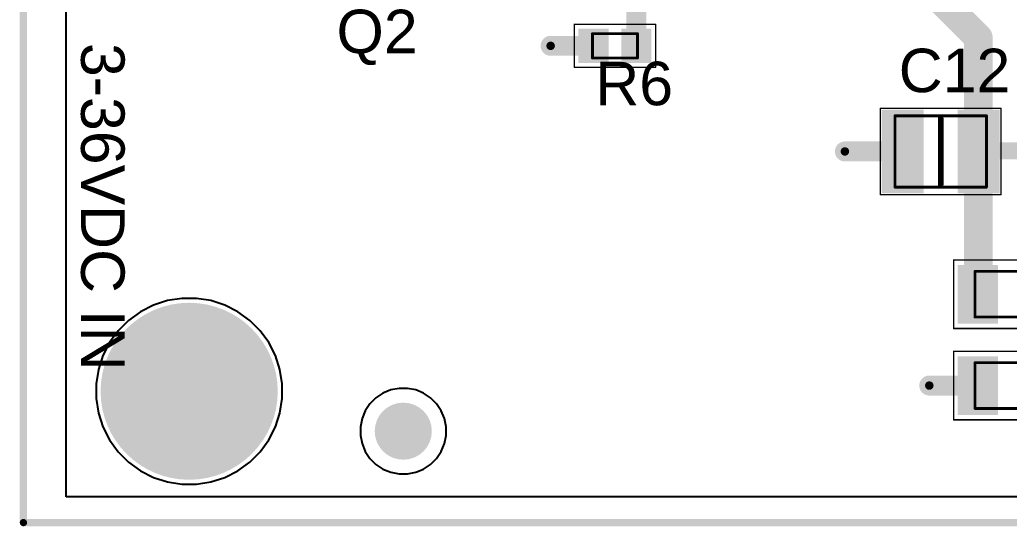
# Model space of a CAD drawing. Header units: inches. Extents: x -6 to 108, y -5 to 42.
# Drawn here: x -5.93 to 28.7, y -4.73 to 13.01 of the extents above; entities that cross this region are included whole.
import ezdxf

# ---------------------------------------------------------------- set-up
doc = ezdxf.new("R2010")
doc.units = ezdxf.units.IN
for name, color, linetype in [('Bottom Assembly', 76, 'Continuous'), ('Bottom Layer', 5, 'Continuous'), ('Bottom Solder', 6, 'Continuous'), ('Keep-Out Layer', 6, 'Continuous'), ('Mechanical 7', 56, 'Continuous'), ('Multi-Layer', 9, 'Continuous'), ('Pad Holes', 156, 'Continuous'), ('Top Layer', 1, 'Continuous'), ('Top Overlay', 2, 'Continuous'), ('Top Paste', 8, 'Continuous'), ('Top Solder', 216, 'Continuous'), ('Via Holes', 16, 'Continuous')]:
    doc.layers.add(name, color=color, linetype=linetype)
doc.styles.add('Arial', font='', dxfattribs={"height": 0.2})
doc.styles.get('Arial').set_extended_font_data('Arial')

# ---------------------------------------------------------------- blocks, each defined once
blk = doc.blocks.new('R0603_3')
at = {"layer": 'Top Layer'}
for points in [[(-1.175, -0.5), (-1.175, 0.5), (-0.325, 0.5), (-0.325, -0.5)], [(0.325, -0.5), (0.325, 0.5), (1.175, 0.5), (1.175, -0.5)]]:
    blk.add_hatch(color=1, dxfattribs=at).paths.add_polyline_path(points)
at = {"layer": 'Top Paste'}
for points in [[(-1.175, -0.5), (-1.175, 0.5), (-0.325, 0.5), (-0.325, -0.5)], [(0.325, -0.5), (0.325, 0.5), (1.175, 0.5), (1.175, -0.5)]]:
    blk.add_hatch(color=8, dxfattribs=at).paths.add_polyline_path(points)
at = {"layer": 'Top Solder'}
for points in [[(-1.277, -0.602), (-1.277, 0.602), (-0.224, 0.602), (-0.224, -0.602)], [(0.224, -0.602), (0.224, 0.602), (1.277, 0.602), (1.277, -0.602)]]:
    blk.add_hatch(color=216, dxfattribs=at).paths.add_polyline_path(points)
at = {"layer": 'Bottom Assembly'}
for points in [[(1.425, 0.75, 0.05, 0.05, 0), (-1.425, 0.75, 0.05, 0.05, 0)], [(-1.425, 0.75, 0.05, 0.05, 0), (-1.425, -0.75, 0.05, 0.05, 0)], [(1.425, 0.75, 0.05, 0.05, 0), (1.425, -0.75, 0.05, 0.05, 0)], [(-0.788, 0.425, 0.1, 0.1, 0), (-0.788, -0.425, 0.1, 0.1, 0)], [(0.788, 0.425, 0.1, 0.1, 0), (-0.788, 0.425, 0.1, 0.1, 0)], [(0.788, 0.425, 0.1, 0.1, 0), (0.788, -0.425, 0.1, 0.1, 0)], [(0.788, -0.425, 0.1, 0.1, 0), (-0.788, -0.425, 0.1, 0.1, 0)], [(1.425, -0.75, 0.05, 0.05, 0), (-1.425, -0.75, 0.05, 0.05, 0)]]:
    blk.add_lwpolyline(points, format="xyseb", dxfattribs=at)
for points in [[(-1.437, 0.75, 0.025, 0.025, 1), (-1.412, 0.75, 0.025, 0.025, 1)], [(-1.437, 0.75, 0.025, 0.025, 1), (-1.412, 0.75, 0.025, 0.025, 1)], [(1.412, 0.75, 0.025, 0.025, 1), (1.437, 0.75, 0.025, 0.025, 1)], [(1.412, 0.75, 0.025, 0.025, 1), (1.437, 0.75, 0.025, 0.025, 1)], [(-0.813, 0.425, 0.05, 0.05, 1), (-0.763, 0.425, 0.05, 0.05, 1)], [(-0.813, 0.425, 0.05, 0.05, 1), (-0.763, 0.425, 0.05, 0.05, 1)], [(0.763, 0.425, 0.05, 0.05, 1), (0.813, 0.425, 0.05, 0.05, 1)], [(0.763, 0.425, 0.05, 0.05, 1), (0.813, 0.425, 0.05, 0.05, 1)], [(-0.813, -0.425, 0.05, 0.05, 1), (-0.763, -0.425, 0.05, 0.05, 1)], [(-0.813, -0.425, 0.05, 0.05, 1), (-0.763, -0.425, 0.05, 0.05, 1)], [(0.763, -0.425, 0.05, 0.05, 1), (0.813, -0.425, 0.05, 0.05, 1)], [(0.763, -0.425, 0.05, 0.05, 1), (0.813, -0.425, 0.05, 0.05, 1)], [(-1.437, -0.75, 0.025, 0.025, 1), (-1.412, -0.75, 0.025, 0.025, 1)], [(-1.437, -0.75, 0.025, 0.025, 1), (-1.412, -0.75, 0.025, 0.025, 1)], [(1.412, -0.75, 0.025, 0.025, 1), (1.437, -0.75, 0.025, 0.025, 1)], [(1.412, -0.75, 0.025, 0.025, 1), (1.437, -0.75, 0.025, 0.025, 1)]]:
    blk.add_lwpolyline(points, format="xyseb", close=True, dxfattribs=at)
blk = doc.blocks.new('FIDUCIAL_7')
at = {"layer": 'Top Layer'}
h = blk.add_hatch(color=1, dxfattribs=at)
edge = h.paths.add_edge_path()
edge.add_arc((0, 0), 0.5, 0, 360)
at = {"layer": 'Top Solder'}
h = blk.add_hatch(color=216, dxfattribs=at)
edge = h.paths.add_edge_path()
edge.add_arc((0, 0), 1, 0, 360)
at = {"layer": 'Top Layer'}
for p, q in [((-0.438, 1.442), (-0.711, 1.329)), ((-0.148, 1.5), (-0.438, 1.442)), ((0, 1.5), (-0.148, 1.5)), ((0.148, 1.5), (0, 1.5)), ((0.438, 1.442), (0.148, 1.5)), ((0.711, 1.329), (0.438, 1.442)), ((-0.956, 1.165), (-1.165, 0.956)), ((-0.711, 1.329), (-0.956, 1.165)), ((0.956, 1.165), (0.711, 1.329)), ((1.165, 0.956), (0.956, 1.165)), ((-1.329, 0.711), (-1.442, 0.438)), ((-1.165, 0.956), (-1.329, 0.711)), ((1.329, 0.711), (1.165, 0.956)), ((1.442, 0.438), (1.329, 0.711)), ((-1.442, 0.438), (-1.5, 0.148)), ((1.5, 0.148), (1.442, 0.438)), ((-1.5, 0.148), (-1.5, 0)), ((-1.5, 0), (-1.5, 0)), ((-1.5, 0), (-1.5, -0.148)), ((1.5, 0), (1.5, 0.148)), ((1.5, -0.148), (1.5, 0)), ((-1.5, -0.148), (-1.442, -0.438)), ((1.442, -0.438), (1.5, -0.148)), ((-1.442, -0.438), (-1.329, -0.711)), ((1.329, -0.711), (1.442, -0.438)), ((-1.329, -0.711), (-1.165, -0.956)), ((-1.165, -0.956), (-0.956, -1.165)), ((0.956, -1.165), (1.165, -0.956)), ((1.165, -0.956), (1.329, -0.711)), ((-0.956, -1.165), (-0.711, -1.329)), ((-0.711, -1.329), (-0.438, -1.442)), ((0.438, -1.442), (0.711, -1.329)), ((0.711, -1.329), (0.956, -1.165)), ((-0.438, -1.442), (-0.148, -1.5)), ((-0.148, -1.5), (0, -1.5)), ((0, -1.5), (0.148, -1.5)), ((0.148, -1.5), (0.438, -1.442))]:
    blk.add_line(p, q, dxfattribs=at)
blk = doc.blocks.new('MH_16')
at = {"layer": 'Bottom Layer'}
h = blk.add_hatch(color=5, dxfattribs=at)
edge = h.paths.add_edge_path()
edge.add_arc((0, 0), 3, 0, 360)
at = {"layer": 'Bottom Solder'}
h = blk.add_hatch(color=6, dxfattribs=at)
edge = h.paths.add_edge_path()
edge.add_arc((0, 0), 3.1, 0, 360)
at = {"layer": 'Multi-Layer'}
h = blk.add_hatch(color=9, dxfattribs=at)
edge = h.paths.add_edge_path()
edge.add_arc((0, 0), 3, 0, 360)
at = {"layer": 'Pad Holes'}
h = blk.add_hatch(color=7, dxfattribs=at)
edge = h.paths.add_edge_path()
edge.add_arc((0, 0), 2, 0, 360)
at = {"layer": 'Top Layer'}
h = blk.add_hatch(color=1, dxfattribs=at)
edge = h.paths.add_edge_path()
edge.add_arc((0, 0), 3, 0, 360)
at = {"layer": 'Top Solder'}
h = blk.add_hatch(color=216, dxfattribs=at)
edge = h.paths.add_edge_path()
edge.add_arc((0, 0), 3.1, 0, 360)
blk = doc.blocks.new('R1206_21')
at = {"layer": 'Top Layer'}
for points in [[(-2.1, -0.925), (-2.1, 0.925), (-0.9, 0.925), (-0.9, -0.925)], [(0.9, -0.925), (0.9, 0.925), (2.1, 0.925), (2.1, -0.925)]]:
    blk.add_hatch(color=1, dxfattribs=at).paths.add_polyline_path(points)
at = {"layer": 'Top Paste'}
for points in [[(-2.1, -0.925), (-2.1, 0.925), (-0.9, 0.925), (-0.9, -0.925)], [(0.9, -0.925), (0.9, 0.925), (2.1, 0.925), (2.1, -0.925)]]:
    blk.add_hatch(color=8, dxfattribs=at).paths.add_polyline_path(points)
at = {"layer": 'Top Solder'}
for points in [[(-2.202, -1.027), (-2.202, 1.027), (-0.799, 1.027), (-0.799, -1.027)], [(0.799, -1.027), (0.799, 1.027), (2.202, 1.027), (2.202, -1.027)]]:
    blk.add_hatch(color=216, dxfattribs=at).paths.add_polyline_path(points)
at = {"layer": 'Bottom Assembly'}
for points in [[(2.35, 1.2, 0.05, 0.05, 0), (-2.35, 1.2, 0.05, 0.05, 0)], [(-2.35, 1.2, 0.05, 0.05, 0), (-2.35, -1.2, 0.05, 0.05, 0)], [(2.35, 1.2, 0.05, 0.05, 0), (2.35, -1.2, 0.05, 0.05, 0)], [(1.6, 0.8, 0.1, 0.1, 0), (-1.6, 0.8, 0.1, 0.1, 0)], [(-1.6, 0.8, 0.1, 0.1, 0), (-1.6, -0.8, 0.1, 0.1, 0)], [(1.6, 0.8, 0.1, 0.1, 0), (1.6, -0.8, 0.1, 0.1, 0)], [(1.6, -0.8, 0.1, 0.1, 0), (-1.6, -0.8, 0.1, 0.1, 0)], [(2.35, -1.2, 0.05, 0.05, 0), (-2.35, -1.2, 0.05, 0.05, 0)]]:
    blk.add_lwpolyline(points, format="xyseb", dxfattribs=at)
for points in [[(-2.363, 1.2, 0.025, 0.025, 1), (-2.337, 1.2, 0.025, 0.025, 1)], [(-2.363, 1.2, 0.025, 0.025, 1), (-2.337, 1.2, 0.025, 0.025, 1)], [(2.337, 1.2, 0.025, 0.025, 1), (2.363, 1.2, 0.025, 0.025, 1)], [(2.337, 1.2, 0.025, 0.025, 1), (2.363, 1.2, 0.025, 0.025, 1)], [(-1.625, 0.8, 0.05, 0.05, 1), (-1.575, 0.8, 0.05, 0.05, 1)], [(-1.625, 0.8, 0.05, 0.05, 1), (-1.575, 0.8, 0.05, 0.05, 1)], [(1.575, 0.8, 0.05, 0.05, 1), (1.625, 0.8, 0.05, 0.05, 1)], [(1.575, 0.8, 0.05, 0.05, 1), (1.625, 0.8, 0.05, 0.05, 1)], [(-1.625, -0.8, 0.05, 0.05, 1), (-1.575, -0.8, 0.05, 0.05, 1)], [(-1.625, -0.8, 0.05, 0.05, 1), (-1.575, -0.8, 0.05, 0.05, 1)], [(1.575, -0.8, 0.05, 0.05, 1), (1.625, -0.8, 0.05, 0.05, 1)], [(1.575, -0.8, 0.05, 0.05, 1), (1.625, -0.8, 0.05, 0.05, 1)], [(-2.363, -1.2, 0.025, 0.025, 1), (-2.337, -1.2, 0.025, 0.025, 1)], [(-2.363, -1.2, 0.025, 0.025, 1), (-2.337, -1.2, 0.025, 0.025, 1)], [(2.337, -1.2, 0.025, 0.025, 1), (2.363, -1.2, 0.025, 0.025, 1)], [(2.337, -1.2, 0.025, 0.025, 1), (2.363, -1.2, 0.025, 0.025, 1)]]:
    blk.add_lwpolyline(points, format="xyseb", close=True, dxfattribs=at)
at = {"layer": 'Mechanical 7'}
blk.add_lwpolyline([(0, 0.7, 0.2, 0.2, 0), (0, -0.7, 0.2, 0.2, 0)], format="xyseb", dxfattribs=at)
for points in [[(-0.05, 0.7, 0.0999, 0.0999, 1), (0.05, 0.7, 0.0999, 0.0999, 1)], [(-0.05, -0.7, 0.0999, 0.0999, 1), (0.05, -0.7, 0.0999, 0.0999, 1)]]:
    blk.add_lwpolyline(points, format="xyseb", close=True, dxfattribs=at)
blk = doc.blocks.new('R1206_23')
at = {"layer": 'Top Layer'}
for points in [[(-2.1, -0.925), (-2.1, 0.925), (-0.9, 0.925), (-0.9, -0.925)], [(0.9, -0.925), (0.9, 0.925), (2.1, 0.925), (2.1, -0.925)]]:
    blk.add_hatch(color=1, dxfattribs=at).paths.add_polyline_path(points)
at = {"layer": 'Top Paste'}
for points in [[(-2.1, -0.925), (-2.1, 0.925), (-0.9, 0.925), (-0.9, -0.925)], [(0.9, -0.925), (0.9, 0.925), (2.1, 0.925), (2.1, -0.925)]]:
    blk.add_hatch(color=8, dxfattribs=at).paths.add_polyline_path(points)
at = {"layer": 'Top Solder'}
for points in [[(-2.202, -1.027), (-2.202, 1.027), (-0.799, 1.027), (-0.799, -1.027)], [(0.799, -1.027), (0.799, 1.027), (2.202, 1.027), (2.202, -1.027)]]:
    blk.add_hatch(color=216, dxfattribs=at).paths.add_polyline_path(points)
at = {"layer": 'Bottom Assembly'}
for points in [[(-2.35, -1.2, 0.05, 0.05, 0), (-2.35, 1.2, 0.05, 0.05, 0)], [(-2.35, 1.2, 0.05, 0.05, 0), (2.35, 1.2, 0.05, 0.05, 0)], [(2.35, -1.2, 0.05, 0.05, 0), (2.35, 1.2, 0.05, 0.05, 0)], [(-1.6, 0.8, 0.1, 0.1, 0), (1.6, 0.8, 0.1, 0.1, 0)], [(-1.6, -0.8, 0.1, 0.1, 0), (-1.6, 0.8, 0.1, 0.1, 0)], [(1.6, -0.8, 0.1, 0.1, 0), (1.6, 0.8, 0.1, 0.1, 0)], [(-1.6, -0.8, 0.1, 0.1, 0), (1.6, -0.8, 0.1, 0.1, 0)], [(-2.35, -1.2, 0.05, 0.05, 0), (2.35, -1.2, 0.05, 0.05, 0)]]:
    blk.add_lwpolyline(points, format="xyseb", dxfattribs=at)
for points in [[(-2.363, 1.2, 0.025, 0.025, 1), (-2.337, 1.2, 0.025, 0.025, 1)], [(-2.363, 1.2, 0.025, 0.025, 1), (-2.337, 1.2, 0.025, 0.025, 1)], [(2.337, 1.2, 0.025, 0.025, 1), (2.363, 1.2, 0.025, 0.025, 1)], [(2.337, 1.2, 0.025, 0.025, 1), (2.363, 1.2, 0.025, 0.025, 1)], [(-1.625, 0.8, 0.05, 0.05, 1), (-1.575, 0.8, 0.05, 0.05, 1)], [(-1.625, 0.8, 0.05, 0.05, 1), (-1.575, 0.8, 0.05, 0.05, 1)], [(1.575, 0.8, 0.05, 0.05, 1), (1.625, 0.8, 0.05, 0.05, 1)], [(1.575, 0.8, 0.05, 0.05, 1), (1.625, 0.8, 0.05, 0.05, 1)], [(-1.625, -0.8, 0.05, 0.05, 1), (-1.575, -0.8, 0.05, 0.05, 1)], [(-1.625, -0.8, 0.05, 0.05, 1), (-1.575, -0.8, 0.05, 0.05, 1)], [(1.575, -0.8, 0.05, 0.05, 1), (1.625, -0.8, 0.05, 0.05, 1)], [(1.575, -0.8, 0.05, 0.05, 1), (1.625, -0.8, 0.05, 0.05, 1)], [(-2.363, -1.2, 0.025, 0.025, 1), (-2.337, -1.2, 0.025, 0.025, 1)], [(-2.363, -1.2, 0.025, 0.025, 1), (-2.337, -1.2, 0.025, 0.025, 1)], [(2.337, -1.2, 0.025, 0.025, 1), (2.363, -1.2, 0.025, 0.025, 1)], [(2.337, -1.2, 0.025, 0.025, 1), (2.363, -1.2, 0.025, 0.025, 1)]]:
    blk.add_lwpolyline(points, format="xyseb", close=True, dxfattribs=at)
at = {"layer": 'Mechanical 7'}
blk.add_lwpolyline([(0, -0.7, 0.2, 0.2, 0), (0, 0.7, 0.2, 0.2, 0)], format="xyseb", dxfattribs=at)
for points in [[(-0.05, 0.7, 0.0999, 0.0999, 1), (0.05, 0.7, 0.0999, 0.0999, 1)], [(-0.05, -0.7, 0.0999, 0.0999, 1), (0.05, -0.7, 0.0999, 0.0999, 1)]]:
    blk.add_lwpolyline(points, format="xyseb", close=True, dxfattribs=at)
blk = doc.blocks.new('CAP_1210_35')
at = {"layer": 'Top Layer'}
for points in [[(-1.96, -1.36), (-1.96, 1.36), (-0.7, 1.36), (-0.7, -1.36)], [(0.7, -1.36), (0.7, 1.36), (1.96, 1.36), (1.96, -1.36)]]:
    blk.add_hatch(color=1, dxfattribs=at).paths.add_polyline_path(points)
at = {"layer": 'Top Paste'}
for points in [[(-1.96, -1.36), (-1.96, 1.36), (-0.7, 1.36), (-0.7, -1.36)], [(0.7, -1.36), (0.7, 1.36), (1.96, 1.36), (1.96, -1.36)]]:
    blk.add_hatch(color=8, dxfattribs=at).paths.add_polyline_path(points)
at = {"layer": 'Top Solder'}
for points in [[(-2.062, -1.462), (-2.062, 1.462), (-0.598, 1.462), (-0.598, -1.462)], [(0.598, -1.462), (0.598, 1.462), (2.062, 1.462), (2.062, -1.462)]]:
    blk.add_hatch(color=216, dxfattribs=at).paths.add_polyline_path(points)
at = {"layer": 'Bottom Assembly'}
for points in [[(2.11, 1.51, 0.05, 0.05, 0), (-2.11, 1.51, 0.05, 0.05, 0)], [(-2.11, 1.51, 0.05, 0.05, 0), (-2.11, -1.51, 0.05, 0.05, 0)], [(2.11, 1.51, 0.05, 0.05, 0), (2.11, -1.51, 0.05, 0.05, 0)], [(1.6, 1.25, 0.1, 0.1, 0), (-1.6, 1.25, 0.1, 0.1, 0)], [(-1.6, 1.25, 0.1, 0.1, 0), (-1.6, -1.25, 0.1, 0.1, 0)], [(1.6, 1.25, 0.1, 0.1, 0), (1.6, -1.25, 0.1, 0.1, 0)], [(1.6, -1.25, 0.1, 0.1, 0), (-1.6, -1.25, 0.1, 0.1, 0)], [(2.11, -1.51, 0.05, 0.05, 0), (-2.11, -1.51, 0.05, 0.05, 0)]]:
    blk.add_lwpolyline(points, format="xyseb", dxfattribs=at)
for points in [[(-2.122, 1.51, 0.025, 0.025, 1), (-2.097, 1.51, 0.025, 0.025, 1)], [(-2.122, 1.51, 0.025, 0.025, 1), (-2.097, 1.51, 0.025, 0.025, 1)], [(2.097, 1.51, 0.025, 0.025, 1), (2.122, 1.51, 0.025, 0.025, 1)], [(2.097, 1.51, 0.025, 0.025, 1), (2.122, 1.51, 0.025, 0.025, 1)], [(-1.625, 1.25, 0.05, 0.05, 1), (-1.575, 1.25, 0.05, 0.05, 1)], [(-1.625, 1.25, 0.05, 0.05, 1), (-1.575, 1.25, 0.05, 0.05, 1)], [(1.575, 1.25, 0.05, 0.05, 1), (1.625, 1.25, 0.05, 0.05, 1)], [(1.575, 1.25, 0.05, 0.05, 1), (1.625, 1.25, 0.05, 0.05, 1)], [(-1.625, -1.25, 0.05, 0.05, 1), (-1.575, -1.25, 0.05, 0.05, 1)], [(-1.625, -1.25, 0.05, 0.05, 1), (-1.575, -1.25, 0.05, 0.05, 1)], [(1.575, -1.25, 0.05, 0.05, 1), (1.625, -1.25, 0.05, 0.05, 1)], [(1.575, -1.25, 0.05, 0.05, 1), (1.625, -1.25, 0.05, 0.05, 1)], [(-2.122, -1.51, 0.025, 0.025, 1), (-2.097, -1.51, 0.025, 0.025, 1)], [(-2.122, -1.51, 0.025, 0.025, 1), (-2.097, -1.51, 0.025, 0.025, 1)], [(2.097, -1.51, 0.025, 0.025, 1), (2.122, -1.51, 0.025, 0.025, 1)], [(2.097, -1.51, 0.025, 0.025, 1), (2.122, -1.51, 0.025, 0.025, 1)]]:
    blk.add_lwpolyline(points, format="xyseb", close=True, dxfattribs=at)
at = {"layer": 'Mechanical 7'}
blk.add_lwpolyline([(0, 1.15, 0.2, 0.2, 0), (0, -1.15, 0.2, 0.2, 0)], format="xyseb", dxfattribs=at)
for points in [[(-0.05, 1.15, 0.0999, 0.0999, 1), (0.05, 1.15, 0.0999, 0.0999, 1)], [(-0.05, -1.15, 0.0999, 0.0999, 1), (0.05, -1.15, 0.0999, 0.0999, 1)]]:
    blk.add_lwpolyline(points, format="xyseb", close=True, dxfattribs=at)

msp = doc.modelspace()

# ---------------------------------------------------------------- hatches: boundary and pattern name
at = {"layer": 'Bottom Layer'}
h = msp.add_hatch(color=5, dxfattribs=at)
edge = h.paths.add_edge_path()
edge.add_arc((12.649, 12.1), 0.35, 0, 360)
h = msp.add_hatch(color=5, dxfattribs=at)
edge = h.paths.add_edge_path()
edge.add_arc((22.947, 8.4), 0.35, 0, 360)
h = msp.add_hatch(color=5, dxfattribs=at)
edge = h.paths.add_edge_path()
edge.add_arc((25.9, 0.2), 0.35, 0, 360)
at = {"layer": 'Top Layer'}
h = msp.add_hatch(color=1, dxfattribs=at)
edge = h.paths.add_edge_path()
edge.add_arc((12.649, 12.1), 0.35, 0, 360)
h = msp.add_hatch(color=1, dxfattribs=at)
edge = h.paths.add_edge_path()
edge.add_arc((22.947, 8.4), 0.35, 0, 360)
h = msp.add_hatch(color=1, dxfattribs=at)
edge = h.paths.add_edge_path()
edge.add_arc((25.9, 0.2), 0.35, 0, 360)
at = {"layer": 'Via Holes'}
h = msp.add_hatch(color=7, dxfattribs=at)
edge = h.paths.add_edge_path()
edge.add_arc((12.649, 12.1), 0.15, 0, 360)
h = msp.add_hatch(color=7, dxfattribs=at)
edge = h.paths.add_edge_path()
edge.add_arc((22.947, 8.4), 0.15, 0, 360)
h = msp.add_hatch(color=7, dxfattribs=at)
edge = h.paths.add_edge_path()
edge.add_arc((25.9, 0.2), 0.15, 0, 360)

# ---------------------------------------------------------------- linework, layer by layer
at = {"layer": 'Bottom Layer'}
for p, q in [((-4.3, -3.7), (-4.3, 40.6)), ((-0.762, 3.174), (-1.249, 3.016)), ((-0.256, 3.254), (-0.762, 3.174)), ((0.256, 3.254), (-0.256, 3.254)), ((0.762, 3.174), (0.256, 3.254)), ((1.249, 3.016), (0.762, 3.174)), ((-1.705, 2.783), (-2.12, 2.482)), ((-1.249, 3.016), (-1.705, 2.783)), ((1.705, 2.783), (1.249, 3.016)), ((2.12, 2.482), (1.705, 2.783)), ((-2.12, 2.482), (-2.482, 2.12)), ((2.482, 2.12), (2.12, 2.482)), ((-2.482, 2.12), (-2.783, 1.705)), ((2.783, 1.705), (2.482, 2.12)), ((-2.783, 1.705), (-3.016, 1.249)), ((3.016, 1.249), (2.783, 1.705)), ((-3.016, 1.249), (-3.174, 0.762)), ((3.174, 0.762), (3.016, 1.249)), ((-3.174, 0.762), (-3.254, 0.256)), ((3.254, 0.256), (3.174, 0.762)), ((-3.254, 0.256), (-3.254, -0.256)), ((3.254, -0.256), (3.254, 0.256)), ((-3.254, -0.256), (-3.174, -0.762)), ((3.174, -0.762), (3.254, -0.256)), ((-3.174, -0.762), (-3.016, -1.249)), ((3.016, -1.249), (3.174, -0.762)), ((-3.016, -1.249), (-2.783, -1.705)), ((2.783, -1.705), (3.016, -1.249)), ((-2.783, -1.705), (-2.482, -2.12)), ((2.482, -2.12), (2.783, -1.705)), ((-2.482, -2.12), (-2.12, -2.482)), ((2.12, -2.482), (2.482, -2.12)), ((-2.12, -2.482), (-1.705, -2.783)), ((1.705, -2.783), (2.12, -2.482)), ((-1.705, -2.783), (-1.249, -3.016)), ((-1.249, -3.016), (-0.762, -3.174)), ((0.762, -3.174), (1.249, -3.016)), ((1.249, -3.016), (1.705, -2.783)), ((-0.762, -3.174), (-0.256, -3.254)), ((-0.256, -3.254), (0.256, -3.254)), ((0.256, -3.254), (0.762, -3.174)), ((35.5, -3.7), (-4.3, -3.7))]:
    msp.add_line(p, q, dxfattribs=at)
at = {"layer": 'Keep-Out Layer'}
for points in [[(-5.8, -4.6, 0.254, 0.254, 0), (-5.8, 41.4, 0.254, 0.254, 0)], [(-5.8, -4.6, 0.254, 0.254, 0), (107.8, -4.6, 0.254, 0.254, 0)]]:
    msp.add_lwpolyline(points, format="xyseb", dxfattribs=at)
msp.add_lwpolyline([(-5.863, -4.6, 0.127, 0.127, 1), (-5.736, -4.6, 0.127, 0.127, 1)], format="xyseb", close=True, dxfattribs=at)
msp.add_lwpolyline([(-5.863, -4.6, 0.127, 0.127, 1), (-5.736, -4.6, 0.127, 0.127, 1)], format="xyseb", close=True, dxfattribs=at)
at = {"layer": 'Top Layer'}
for points in [[(15.65, 12.1, 0.7, 0.7, 0), (15.65, 15.352, 0.7, 0.7, 0)], [(24.7, 15.3, 1, 1, 0), (27.619, 12.381, 1, 1, 0)], [(27.619, 3.419, 1, 1, 0), (27.619, 12.381, 1, 1, 0)], [(12.649, 12.1, 0.7, 0.7, 0), (14.15, 12.1, 0.7, 0.7, 0)], [(22.947, 8.4, 0.7, 0.7, 0), (24.97, 8.4, 0.7, 0.7, 0)], [(27.834, 8.421, 0.6, 0.6, 0), (32.659, 8.421, 0.6, 0.6, 0)], [(25.9, 0.2, 0.7, 0.7, 0), (27.6, 0.2, 0.7, 0.7, 0)]]:
    msp.add_lwpolyline(points, format="xyseb", dxfattribs=at)
for points in [[(27.369, 12.381, 0.5, 0.5, 1), (27.869, 12.381, 0.5, 0.5, 1)], [(27.369, 12.381, 0.5, 0.5, 1), (27.869, 12.381, 0.5, 0.5, 1)], [(12.474, 12.1, 0.35, 0.35, 1), (12.824, 12.1, 0.35, 0.35, 1)], [(13.975, 12.1, 0.35, 0.35, 1), (14.325, 12.1, 0.35, 0.35, 1)], [(15.475, 12.1, 0.35, 0.35, 1), (15.825, 12.1, 0.35, 0.35, 1)], [(22.772, 8.4, 0.35, 0.35, 1), (23.122, 8.4, 0.35, 0.35, 1)], [(24.795, 8.4, 0.35, 0.35, 1), (25.145, 8.4, 0.35, 0.35, 1)], [(27.684, 8.421, 0.3, 0.3, 1), (27.984, 8.421, 0.3, 0.3, 1)], [(27.369, 3.419, 0.5, 0.5, 1), (27.869, 3.419, 0.5, 0.5, 1)], [(25.725, 0.2, 0.35, 0.35, 1), (26.075, 0.2, 0.35, 0.35, 1)], [(27.425, 0.2, 0.35, 0.35, 1), (27.775, 0.2, 0.35, 0.35, 1)]]:
    msp.add_lwpolyline(points, format="xyseb", close=True, dxfattribs=at)

# ---------------------------------------------------------------- block references
at = {"rotation": 180}
for name, p in [('R0603_3', (14.9, 12.1)), ('CAP_1210_35', (26.3, 8.4)), ('R1206_21', (29.1, 0.2))]:
    msp.add_blockref(name, p, dxfattribs=at)
for name, p in [('R1206_23', (29.1, 3.4)), ('MH_16', (0, 0)), ('FIDUCIAL_7', (7.493, -1.397))]:
    msp.add_blockref(name, p)

# ---------------------------------------------------------------- texts
at = {"layer": 'Top Overlay', "style": 'Arial'}
for s, p in [('Q2', (5.156, 11.842)), ('C12', (24.83, 10.476)), ('R6', (14.213, 10.019))]:
    msp.add_text(s, height=1.524, dxfattribs=at).set_placement(p)
msp.add_text('3-36VDC IN', height=1.524, rotation=270, dxfattribs=at).set_placement((-3.783, 12.2))

doc.saveas('drawing.dxf')
